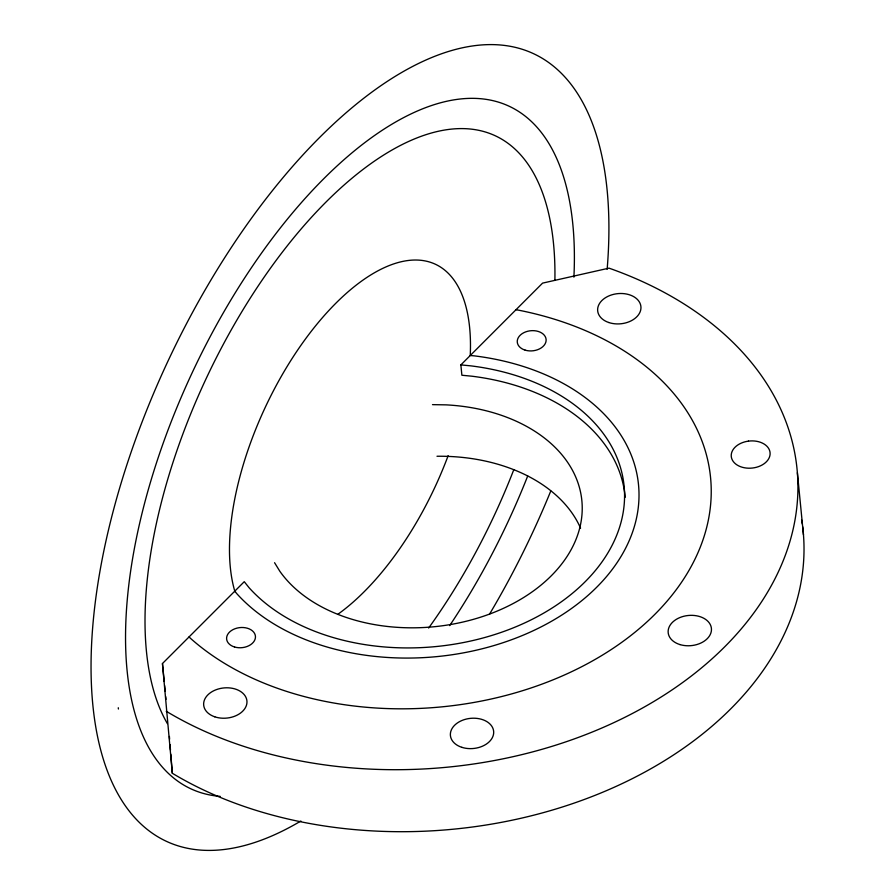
<?xml version="1.0" encoding="UTF-8"?>
<svg xmlns="http://www.w3.org/2000/svg" width="895" height="895" viewBox="0 0 895 895"><rect width="100%" height="100%" fill="white"/><g stroke="black" fill="none" stroke-linecap="round" stroke-linejoin="round"><path stroke-width="1.34" d="M802.658 526.707A376.56 262.526 -5.6 0 1 592.759 796.248A376.56 262.526 -5.6 0 1 172.321 773.258L162.454 663.542L244.257 581.683L249.123 587.769A202.762 141.354 -5.6 0 0 585.129 581.761A202.762 141.354 -5.6 0 0 470.848 365.865L460.869 364.903L461.876 375.24L471.866 376.202A202.762 141.354 -5.6 0 1 625.191 497.307M460.869 364.903L542.583 283.122L609.003 268.142A376.56 262.526 -5.6 0 1 724.681 646.828A376.56 262.526 -5.6 0 1 166.235 711.256M432.498 404.641L446.157 404.864A159.31 111.069 -5.6 0 1 551.242 575.832A159.31 111.069 -5.6 0 1 279.855 571.301L274.564 562.698M515.967 309.759L518.82 310.218A289.656 201.946 -5.6 0 1 654.905 614.294A289.656 201.946 -5.6 0 1 190.736 638.56L189.069 636.916M234.792 591.159L236.761 593.62A217.25 151.456 -5.6 0 0 596.752 587.187A217.25 151.456 -5.6 0 0 474.316 355.863L470.244 355.516A202.192 93.762 -65 0 0 335.849 303.226A202.192 93.762 -65 0 0 234.781 591.147L234.837 591.651M797.378 472.717L803.453 534.718M162.454 663.542L164.21 681.453M164.624 685.592L165.161 691.097M165.698 696.612L165.967 699.364M118.285 707.744L118.408 709.019M169.401 736.451L169.614 739.18M170.05 744.629L170.475 750.077M170.8 754.172L172.321 773.258M220.181 796.371A376.56 174.603 -65 0 1 253.553 264.562A376.56 174.603 -65 0 1 573.908 277.17M527.703 475.983A376.56 174.603 -65 0 1 449.67 625.616M167.387 723.619A343.937 159.478 -65 0 1 304.289 225.316A343.937 159.478 -65 0 1 554.9 279.889M513.775 469.73A343.937 159.478 -65 0 1 428.638 628.044M448.149 455.656A202.192 93.762 -65 0 1 337.986 614.205M300.854 821.017A434.489 201.464 -65 0 1 94.624 607.671A434.489 201.464 -65 0 1 386.562 81.859A434.489 201.464 -65 0 1 607.134 269.361M550.783 490.986A434.489 201.464 -65 0 1 489.554 614.115M801.719 520.062A376.56 262.526 -5.6 0 1 802.312 524.045M436.995 456.26A159.31 111.069 -5.6 0 1 580.575 528.173M748.488 441.123L747.023 441.358A19.5 13.593 -5.6 0 0 735.623 463.946A19.5 13.593 -5.6 0 0 768.682 458.788A19.5 13.593 -5.6 0 0 748.488 441.123M234.546 646.995A14.488 10.102 -5.6 0 0 255.444 636.311A14.488 10.102 -5.6 0 0 233.069 629.577A14.488 10.102 -5.6 0 0 234.546 646.995M525.13 350.135A14.488 10.102 -5.6 0 0 546.118 339.529A14.488 10.102 -5.6 0 0 523.832 332.683A14.488 10.102 -5.6 0 0 525.13 350.135M214.778 716.817A21.726 15.148 -5.6 0 0 246.975 701.68A21.726 15.148 -5.6 0 0 214.162 690.548A21.726 15.148 -5.6 0 0 214.778 716.817M608.768 322.513A21.726 15.148 -5.6 0 0 640.965 307.377A21.726 15.148 -5.6 0 0 608.153 296.245A21.726 15.148 -5.6 0 0 608.768 322.513M679.999 644.59A21.726 15.148 -5.6 0 0 711.435 628.648A21.726 15.148 -5.6 0 0 677.951 618.434A21.726 15.148 -5.6 0 0 679.999 644.59M461.854 747.336A21.726 15.148 -5.6 0 0 493.682 731.797A21.726 15.148 -5.6 0 0 460.533 721.124A21.726 15.148 -5.6 0 0 461.854 747.336"/></g></svg>
